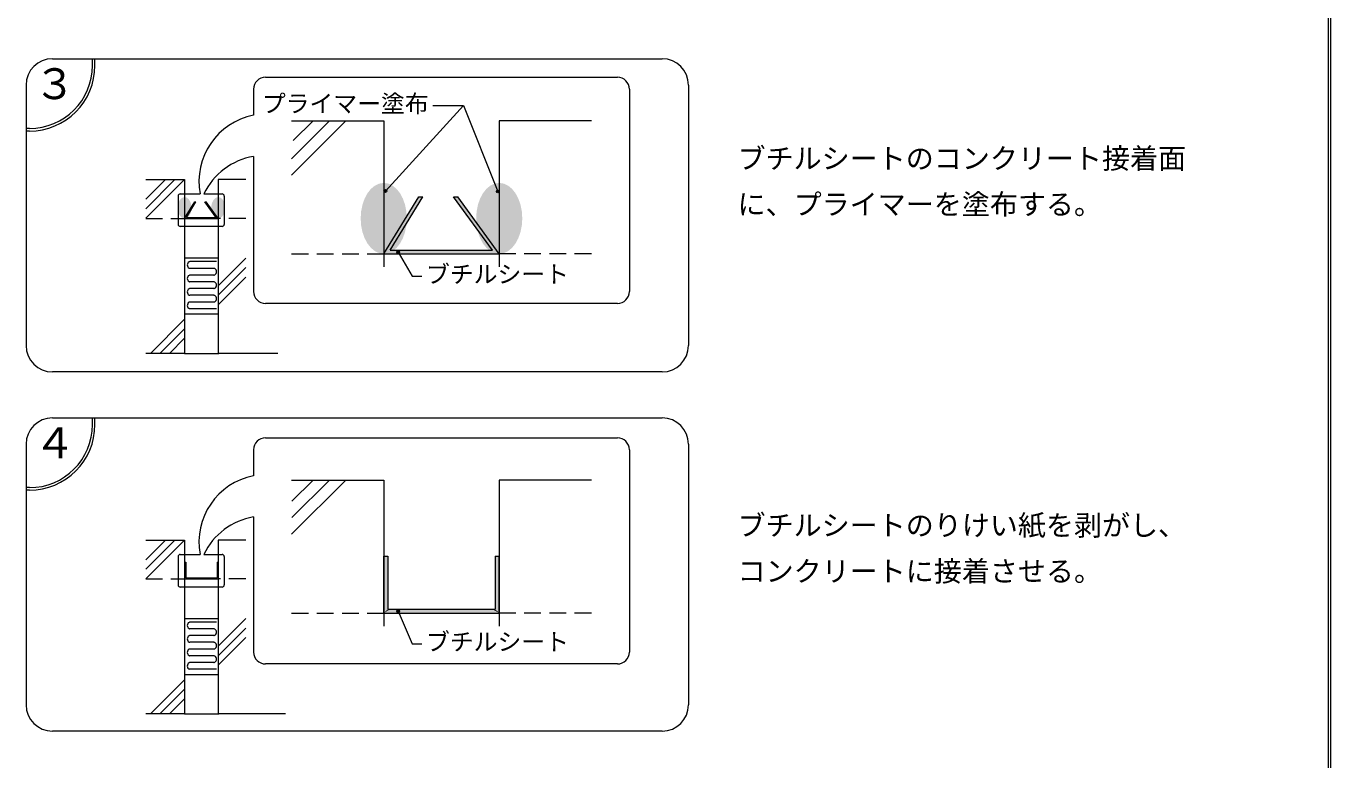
# Model space of a CAD drawing. Units: millimetres on the paper. Extents: x -202 to 198, y -129 to 148.
# Drawn here: x 105.4 to 198.5, y -58.4 to -6.1 of the extents above; entities that cross this region are included whole.
import ezdxf
from ezdxf.enums import TextEntityAlignment as Align

# ---------------------------------------------------------------- set-up
doc = ezdxf.new("R2010")
doc.units = ezdxf.units.MM
doc.header["$PDMODE"] = 32
doc.header["$PDSIZE"] = 0.2
doc.linetypes.add('DASHED1', pattern=[1.8, 1.2, -0.6])
doc.layers.add('1-0_作業なう', color=7, linetype='Continuous', lineweight=9)
doc.styles.add('ＭＳ ゴシック', font='')
doc.styles.get('ＭＳ ゴシック').set_extended_font_data('MS Gothic')

msp = doc.modelspace()

# ---------------------------------------------------------------- hatches: boundary and pattern name
at = {"layer": '1-0_作業なう'}
h = msp.add_hatch(color=9, dxfattribs=at)
edge = h.paths.add_edge_path()
edge.add_ellipse((130.889, -19.783), major_axis=(0, 2.531), ratio=0.65, start_angle=0, end_angle=360)
h = msp.add_hatch(color=9, dxfattribs=at)
edge = h.paths.add_edge_path()
edge.add_ellipse((139.126, -19.783), major_axis=(0, 2.531), ratio=0.65, start_angle=0, end_angle=360)
h = msp.add_hatch(color=9, dxfattribs=at)
edge = h.paths.add_edge_path()
edge.add_ellipse((116.681, -19.028), major_axis=(0, 0.759), ratio=0.65, start_angle=0, end_angle=360)
h = msp.add_hatch(color=9, dxfattribs=at)
edge = h.paths.add_edge_path()
edge.add_ellipse((119.083, -19.028), major_axis=(0, 0.759), ratio=0.65, start_angle=0, end_angle=360)

# ---------------------------------------------------------------- linework, layer by layer
for p, q in [((198.252, 148.207), (198.252, -128.793)), ((198.252, 148.207), (198.252, -128.793)), ((198.452, -128.993), (198.452, 148.407)), ((198.452, -128.993), (198.452, 148.407)), ((107.26, -8.389), (150.744, -8.389)), ((110.111, -8.869), (110.111, -8.389)), ((110.291, -8.869), (110.291, -8.389)), ((122.454, -9.715), (147.561, -9.715)), ((105.377, -10.272), (105.377, -28.859)), ((121.606, -10.562), (121.606, -12.43)), ((148.408, -10.562), (148.408, -25.004)), ((152.627, -10.272), (152.627, -28.859)), ((124.313, -15.524), (127.014, -12.823)), ((124.313, -16.689), (128.179, -12.823)), ((124.313, -12.823), (130.889, -12.823)), ((124.437, -14.235), (125.849, -12.823)), ((130.889, -12.823), (130.889, -22.314)), ((145.702, -12.823), (139.126, -12.823)), ((139.126, -12.823), (139.126, -22.314)), ((105.611, -13.369), (105.377, -13.369)), ((105.611, -13.549), (105.377, -13.549)), ((121.606, -15.361), (121.606, -25.004)), ((113.913, -17.019), (116.681, -17.019)), ((113.913, -18.42), (115.314, -17.019)), ((113.913, -19.1), (115.994, -17.019)), ((113.913, -19.779), (116.673, -17.019)), ((116.681, -17.019), (116.681, -19.788)), ((119.083, -17.019), (119.083, -19.788)), ((121.041, -17.019), (119.083, -17.019)), ((116.22, -18.188), (116.22, -20.211)), ((116.372, -18.035), (117.789, -18.035)), ((116.681, -19.788), (117.41, -18.601)), ((116.815, -19.709), (117.495, -18.601)), ((117.41, -18.601), (117.495, -18.601)), ((118.054, -18.035), (119.362, -18.035)), ((119.083, -19.788), (118.22, -18.601)), ((119.515, -18.188), (119.515, -20.211)), ((130.889, -22.314), (133.388, -18.247)), ((131.349, -22.043), (133.681, -18.247)), ((133.388, -18.247), (133.681, -18.247)), ((135.876, -18.247), (136.168, -18.247)), ((138.637, -22.043), (135.876, -18.247)), ((139.126, -22.314), (136.168, -18.247)), ((119.362, -20.364), (116.372, -20.364)), ((116.681, -19.788), (119.083, -19.788)), ((130.889, -22.314), (139.126, -22.314)), ((131.349, -22.043), (138.637, -22.043)), ((119.117, -24.542), (121.041, -22.618)), ((119.117, -25.222), (121.041, -23.297)), ((119.117, -25.902), (121.041, -23.977)), ((147.561, -25.851), (122.454, -25.851)), ((114.243, -29.416), (116.681, -26.979)), ((114.923, -29.416), (116.681, -27.658)), ((115.602, -29.416), (116.681, -28.338)), ((116.681, -29.416), (113.913, -29.416)), ((119.083, -29.416), (119.083, -29.406)), ((123.338, -29.416), (119.083, -29.416)), ((150.744, -30.742), (107.26, -30.742)), ((107.26, -34.02), (150.744, -34.02)), ((110.111, -34.499), (110.111, -34.02)), ((110.291, -34.499), (110.291, -34.02)), ((105.377, -35.903), (105.377, -54.49)), ((121.606, -36.288), (121.606, -38.155)), ((122.454, -35.44), (147.561, -35.44)), ((148.408, -36.288), (148.408, -50.729)), ((152.627, -35.903), (152.627, -54.49)), ((105.611, -38.999), (105.377, -38.999)), ((124.313, -38.454), (130.889, -38.454)), ((124.313, -42.32), (128.179, -38.454)), ((124.337, -39.966), (125.849, -38.454)), ((124.337, -41.131), (127.014, -38.454)), ((130.889, -38.454), (130.889, -47.945)), ((139.126, -38.454), (139.126, -47.945)), ((145.702, -38.454), (139.126, -38.454)), ((105.611, -39.179), (105.377, -39.179)), ((121.606, -41.087), (121.606, -50.729)), ((113.913, -42.745), (116.681, -42.745)), ((113.913, -45.505), (116.673, -42.745)), ((113.913, -44.825), (115.994, -42.745)), ((113.913, -44.146), (115.314, -42.745)), ((116.681, -42.745), (116.681, -45.513)), ((119.083, -42.745), (119.083, -45.513)), ((121.041, -42.745), (119.083, -42.745)), ((116.22, -43.913), (116.22, -45.936)), ((116.372, -43.761), (117.789, -43.761)), ((116.681, -44.327), (116.76, -44.327)), ((118.054, -43.761), (119.362, -43.761)), ((119.004, -44.327), (119.083, -44.327)), ((119.004, -44.327), (119.004, -45.434)), ((119.515, -43.913), (119.515, -45.936)), ((130.889, -43.878), (131.182, -43.878)), ((130.889, -47.945), (130.889, -43.878)), ((138.834, -43.878), (139.126, -43.878)), ((138.834, -43.878), (138.834, -47.674)), ((139.126, -47.945), (139.126, -43.878)), ((116.681, -45.513), (119.083, -45.513)), ((119.362, -46.089), (116.372, -46.089)), ((119.117, -50.268), (121.041, -48.343)), ((130.889, -47.945), (139.126, -47.945)), ((119.117, -50.947), (121.041, -49.023)), ((119.117, -51.627), (121.041, -49.702)), ((147.561, -51.577), (122.454, -51.577)), ((114.243, -55.142), (116.681, -52.704)), ((114.923, -55.142), (116.681, -53.384)), ((115.602, -55.142), (116.681, -54.063)), ((116.681, -55.142), (113.913, -55.142)), ((119.083, -55.142), (119.083, -55.131)), ((123.874, -55.142), (119.083, -55.142)), ((121.041, -55.142), (120.609, -55.142)), ((150.744, -56.373), (107.26, -56.373))]:
    msp.add_line(p, q, dxfattribs=at)
at = {"layer": '1-0_作業なう', "color": 4}
for p, q in [((136.573, -11.74), (131.004, -17.83)), ((134.395, -11.74), (136.573, -11.74)), ((136.573, -11.74), (139.021, -17.864)), ((131.916, -22.188), (132.917, -23.911)), ((132.917, -23.911), (133.604, -23.911)), ((131.916, -47.819), (132.917, -50.14)), ((132.917, -50.14), (133.604, -50.14))]:
    msp.add_line(p, q, dxfattribs=at)
at = {"layer": '1-0_作業なう', "linetype": 'DASHED1'}
for p, q in [((113.913, -19.788), (116.681, -19.788)), ((121.041, -19.788), (119.083, -19.788)), ((124.313, -22.314), (130.889, -22.314)), ((145.702, -22.314), (138.614, -22.314)), ((113.913, -45.513), (116.681, -45.513)), ((121.041, -45.513), (119.083, -45.513)), ((124.313, -47.945), (130.889, -47.945)), ((145.702, -47.945), (138.614, -47.945))]:
    msp.add_line(p, q, dxfattribs=at)
at = {"layer": '1-0_作業なう', "color": 2}
for p, q in [((116.681, -19.788), (116.681, -29.416)), ((119.083, -19.788), (116.681, -19.788)), ((119.083, -19.788), (119.083, -29.416)), ((130.889, -22.314), (130.889, -23.244)), ((130.889, -22.314), (139.126, -22.314)), ((139.126, -22.314), (139.126, -23.244)), ((116.681, -22.6), (119.083, -22.6)), ((116.681, -26.604), (119.083, -26.604)), ((116.681, -29.416), (119.137, -29.416)), ((116.681, -45.513), (116.681, -55.142)), ((116.681, -45.513), (119.083, -45.513)), ((119.083, -45.513), (119.083, -53.651)), ((116.681, -48.325), (119.083, -48.325)), ((130.889, -47.945), (130.889, -48.875)), ((130.889, -47.945), (139.126, -47.945)), ((139.126, -47.945), (139.126, -48.875)), ((116.681, -52.33), (119.083, -52.33)), ((119.083, -53.651), (119.083, -55.142)), ((116.681, -55.142), (119.137, -55.142))]:
    msp.add_line(p, q, dxfattribs=at)
at = {"layer": '1-0_作業なう', "color": 1}
for p, q in [((118.957, -22.868), (117.065, -22.868)), ((118.766, -23.349), (117.065, -23.349)), ((118.766, -23.829), (117.065, -23.829)), ((118.766, -24.31), (117.065, -24.31)), ((118.766, -24.79), (117.065, -24.79)), ((118.766, -25.271), (117.065, -25.271)), ((118.766, -25.751), (117.065, -25.751)), ((118.957, -26.232), (117.035, -26.232)), ((118.957, -48.594), (117.065, -48.594)), ((118.766, -49.074), (117.065, -49.074)), ((118.766, -49.555), (117.065, -49.555)), ((118.766, -50.035), (117.065, -50.035)), ((118.766, -50.516), (117.065, -50.516)), ((118.766, -50.996), (117.065, -50.996)), ((118.957, -51.957), (117.035, -51.957)), ((118.766, -51.477), (117.065, -51.477))]:
    msp.add_line(p, q, dxfattribs=at)
at = {"layer": '1-0_作業なう'}
for points in [[(116.815, -19.709), (118.94, -19.709), (118.135, -18.601), (118.22, -18.601)], [(116.76, -44.327), (116.76, -45.434), (119.004, -45.434)], [(131.182, -43.878), (131.182, -47.674), (138.834, -47.674)]]:
    msp.add_lwpolyline(points, dxfattribs=at)
for centre, radius, start, end in [((107.26, -10.272), 1.883, 90, 180), ((105.611, -8.869), 4.5, 270, 0), ((105.611, -8.869), 4.68, 270, 0), ((150.744, -10.272), 1.883, 0, 90), ((122.454, -10.562), 0.848, 90, 180), ((147.561, -10.562), 0.848, 0, 90), ((122.52, -17.154), 4.812, 100.94224, 190.55079), ((122.397, -20.108), 4.812, 99.45319, 154.48453), ((116.372, -18.188), 0.152, 90, 180), ((119.362, -18.188), 0.152, 0, 90), ((116.372, -20.211), 0.152, 180, 270), ((119.362, -20.211), 0.152, 270, 0), ((122.454, -25.004), 0.848, 180, 270), ((147.561, -25.004), 0.848, 270, 0), ((107.26, -28.859), 1.883, 180, 270), ((150.744, -28.859), 1.883, 270, 0), ((107.26, -35.903), 1.883, 90, 180), ((150.744, -35.903), 1.883, 0, 90), ((105.611, -34.499), 4.5, 270, 0), ((105.611, -34.499), 4.68, 270, 0), ((122.454, -36.288), 0.848, 90, 180), ((147.561, -36.288), 0.848, 0, 90), ((122.52, -42.88), 4.812, 100.94224, 190.55079), ((122.397, -45.833), 4.812, 99.45319, 154.48453), ((116.372, -43.913), 0.152, 90, 180), ((119.362, -43.913), 0.152, 0, 90), ((116.372, -45.936), 0.152, 180, 270), ((119.362, -45.936), 0.152, 270, 0), ((122.454, -50.729), 0.848, 180, 270), ((147.561, -50.729), 0.848, 270, 0), ((107.26, -54.49), 1.883, 180, 270), ((150.744, -54.49), 1.883, 270, 0)]:
    msp.add_arc(centre, radius, start, end, dxfattribs=at)
at = {"layer": '1-0_作業なう', "color": 1}
for centre, radius, start, end in [((117.135, -23.109), 0.26, 121.95275, 238.04725), ((117.065, -22.996), 0.128, 90, 121.95275), ((117.135, -24.07), 0.26, 121.95275, 238.04725), ((117.065, -23.221), 0.128, 238.04725, 270), ((117.065, -23.958), 0.128, 90, 121.95275), ((118.766, -23.477), 0.128, 58.04725, 90), ((118.766, -23.701), 0.128, 270, 301.95275), ((118.696, -23.589), 0.26, 301.95275, 58.04725), ((117.135, -25.031), 0.26, 121.95275, 238.04725), ((117.065, -24.182), 0.128, 238.04725, 270), ((117.065, -24.919), 0.128, 90, 121.95275), ((118.766, -24.438), 0.128, 58.04725, 90), ((118.766, -24.662), 0.128, 270, 301.95275), ((118.696, -24.55), 0.26, 301.95275, 58.04725), ((117.135, -25.992), 0.26, 121.95275, 247.38014), ((117.065, -25.143), 0.128, 238.04725, 270), ((117.065, -25.88), 0.128, 90, 121.95275), ((118.766, -25.399), 0.128, 58.04725, 90), ((118.766, -25.623), 0.128, 270, 301.95275), ((118.696, -25.511), 0.26, 301.95275, 58.04725), ((117.135, -48.834), 0.26, 121.95275, 238.04725), ((117.065, -48.722), 0.128, 90, 121.95275), ((117.065, -48.946), 0.128, 238.04725, 270), ((118.766, -49.202), 0.128, 58.04725, 90), ((118.696, -49.315), 0.26, 301.95275, 58.04725), ((117.135, -49.795), 0.26, 121.95275, 238.04725), ((117.065, -49.683), 0.128, 90, 121.95275), ((117.065, -49.907), 0.128, 238.04725, 270), ((118.766, -49.427), 0.128, 270, 301.95275), ((118.766, -50.163), 0.128, 58.04725, 90), ((118.696, -50.276), 0.26, 301.95275, 58.04725), ((117.135, -50.756), 0.26, 121.95275, 238.04725), ((117.065, -50.644), 0.128, 90, 121.95275), ((117.065, -50.868), 0.128, 238.04725, 270), ((118.766, -50.388), 0.128, 270, 301.95275), ((118.766, -51.124), 0.128, 58.04725, 90), ((118.696, -51.237), 0.26, 301.95275, 58.04725), ((117.135, -51.717), 0.26, 121.95275, 247.38014), ((117.065, -51.605), 0.128, 90, 121.95275), ((118.766, -51.349), 0.128, 270, 301.95275)]:
    msp.add_arc(centre, radius, start, end, dxfattribs=at)
at = {"layer": '1-0_作業なう', "color": 4}
for p in [(131.004, -17.83), (139.021, -17.864), (131.916, -22.188), (131.916, -47.819)]:
    msp.add_point(p, dxfattribs=at)
at = {"layer": '1-0_作業なう', "color": 9}
for points in [[(117.495, -18.601), (117.41, -18.601), (116.681, -19.788)], [(116.681, -19.788), (116.815, -19.709), (117.495, -18.601)], [(119.083, -19.788), (118.22, -18.601), (118.135, -18.601)], [(119.083, -19.788), (118.135, -18.601), (118.94, -19.709)], [(133.681, -18.247), (133.388, -18.247), (130.889, -22.314)], [(131.349, -22.043), (133.681, -18.247), (130.889, -22.314)], [(139.126, -22.314), (136.168, -18.247), (135.876, -18.247)], [(139.126, -22.314), (135.876, -18.247), (138.637, -22.043)], [(116.681, -19.788), (119.083, -19.788), (116.815, -19.709)], [(119.083, -19.788), (118.94, -19.709), (116.815, -19.709)], [(131.349, -22.043), (130.889, -22.314), (139.126, -22.314)], [(139.126, -22.314), (138.637, -22.043), (131.349, -22.043)], [(116.76, -44.327), (116.681, -44.327), (116.681, -45.513)], [(116.76, -45.434), (116.76, -44.327), (116.681, -45.513)], [(119.083, -45.513), (119.083, -44.327), (119.004, -44.327)], [(119.083, -45.513), (119.004, -44.327), (119.004, -45.434)], [(131.182, -43.878), (130.889, -43.878), (130.889, -47.945)], [(131.182, -47.674), (131.182, -43.878), (130.889, -47.945)], [(139.126, -47.945), (139.126, -43.878), (138.834, -43.878)], [(138.834, -47.674), (139.126, -47.945), (138.834, -43.878)], [(116.76, -45.434), (116.681, -45.513), (119.083, -45.513)], [(119.083, -45.513), (119.004, -45.434), (116.76, -45.434)], [(131.349, -47.674), (130.889, -47.945), (139.126, -47.945)], [(131.182, -47.674), (130.889, -47.945), (131.349, -47.674)], [(139.126, -47.945), (138.637, -47.674), (131.349, -47.674)], [(138.834, -47.674), (138.637, -47.674), (139.126, -47.945)]]:
    msp.add_solid(points, dxfattribs=at)

# ---------------------------------------------------------------- texts
at = {"layer": '1-0_作業なう', "style": 'ＭＳ ゴシック'}
for s, height, p in [('３', 2.199, (105.921, -11.933)), ('プライマー塗布', 1.246, (122.195, -12.59)), ('ブチルシートのコンクリート接着面', 1.466, (156.127, -16.678)), ('に、プライマーを塗布する。', 1.466, (156.127, -19.951)), ('ブチルシート', 1.246, (133.904, -24.761)), ('４', 2.199, (105.921, -37.564)), ('ブチルシートのりけい紙を剥がし、', 1.466, (156.127, -42.86)), ('コンクリートに接着させる。', 1.466, (156.127, -46.133)), ('ブチルシート', 1.246, (133.904, -50.99))]:
    msp.add_text(s, height=height, dxfattribs=at).set_placement(p, align=Align.BOTTOM_LEFT)

doc.saveas('drawing.dxf')
